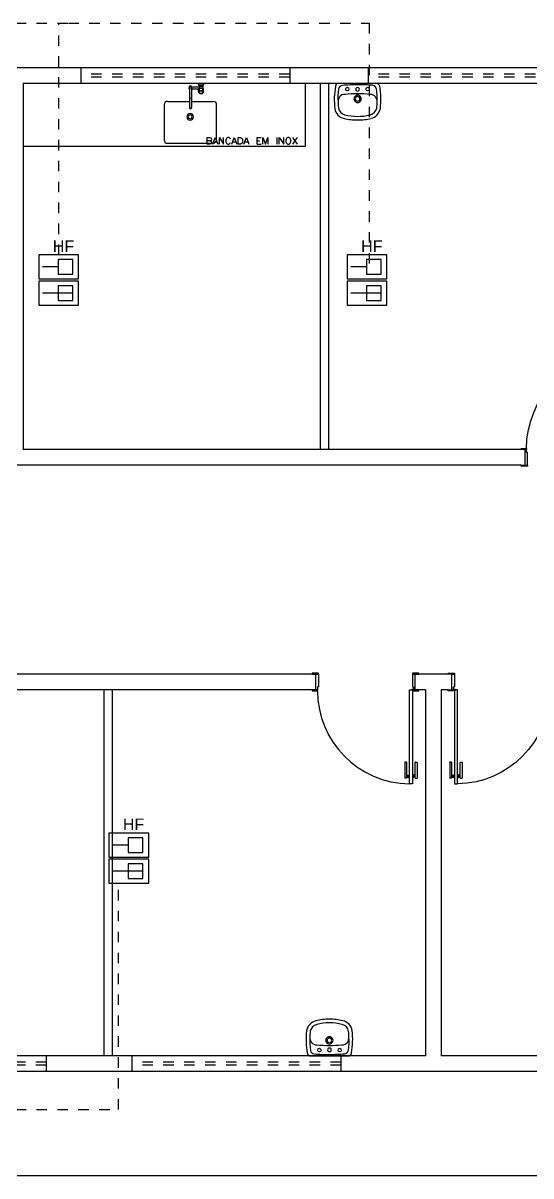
# Model space of a CAD drawing. Header units: inches. Extents: x 48213 to 96389, y -17773 to -8887.
# Drawn here: x 48246.78 to 48251.64, y -8904.67 to -8893.64 of the extents above; entities that cross this region are included whole.
import ezdxf

# ---------------------------------------------------------------- set-up
doc = ezdxf.new("R2010")
doc.units = ezdxf.units.IN
doc.header["$LTSCALE"] = 0.001
doc.header["$MEASUREMENT"] = 0
for name, pattern in [('CONTORNO_QUADRO_T', [0.35, 0.2, -0.15]), ('HIDDEN', [9.525, 6.35, -3.175]), ('HIDDEN2', [4.7625, 3.175, -1.5875])]:
    doc.linetypes.add(name, pattern=pattern)
for name, color, linetype in [('APCOZ', 7, 'Continuous'), ('APCOZ-I', 251, 'Continuous'), ('ar comprimido tubulação', 80, 'Continuous'), ('at_Entity', 7, 'Continuous'), ('ESQUADRIAS', 7, 'Continuous'), ('Layout_Equipamentos', 7, 'Continuous'), ('Revest_Cimentado 1- 3 Cimento e Areia Grossa', 252, 'Continuous'), ('TEXTO01', 7, 'Continuous')]:
    doc.layers.add(name, color=color, linetype=linetype)
doc.styles.add('TEXTO1', font='swissko.ttf', dxfattribs={"width": 0.6, "height": 0.1})

# ---------------------------------------------------------------- blocks, each defined once
blk = doc.blocks.new('P90_02')
at = {"layer": 'ESQUADRIAS', "color": 3, "linetype": 'Continuous'}
for p, q in [((-0.02, 0.77), (-0.02, 0.921)), ((0, 0.921), (0, 0.77)), ((0.023, 0.88), (0.023, 0.92)), ((0.057, 0.88), (0.057, 0.92)), ((0.08, 0.921), (0.08, 0.77)), ((0.1, 0.77), (0.1, 0.921)), ((-0.003, 0.767), (-0.017, 0.767)), ((0.083, 0.767), (0.097, 0.767))]:
    blk.add_line(p, q, dxfattribs=at)
at = {"layer": 'ESQUADRIAS', "color": 3}
for p, q in [((0, 0.921), (-0.02, 0.921)), ((0, 0.91), (0.023, 0.91)), ((0, 0.9), (0.023, 0.9)), ((0, 0.89), (0.023, 0.89)), ((0.023, 0.92), (0.025, 0.92)), ((0.057, 0.92), (0.055, 0.92)), ((0.08, 0.91), (0.057, 0.91)), ((0.08, 0.9), (0.057, 0.9)), ((0.08, 0.89), (0.057, 0.89)), ((0.08, 0.921), (0.1, 0.921)), ((0.023, 0.88), (0.025, 0.88)), ((0.057, 0.88), (0.055, 0.88))]:
    blk.add_line(p, q, dxfattribs=at)
at = {"layer": 'ESQUADRIAS', "color": 2}
for p, q in [((0.025, 0.075), (0.025, 0.975)), ((0.025, 0.975), (0.055, 0.975)), ((0.055, 0.975), (0.055, 0.075)), ((0.055, 0.075), (0.025, 0.075))]:
    blk.add_line(p, q, dxfattribs=at)
at = {"layer": 'ESQUADRIAS'}
for p, q in [((0.016, 0.059), (0.016, 0.062)), ((0.032, 0.074), (0.029, 0.074))]:
    blk.add_line(p, q, dxfattribs=at)
at = {"layer": 'ESQUADRIAS', "color": 3}
for points in [[(0.015, 0.085), (-0.035, 0.085), (-0.035, 0.075), (0.015, 0.075)], [(0.985, 0.085), (0.935, 0.085), (0.935, 0.075), (0.985, 0.075)], [(0.025, -0.075), (0, -0.075), (-0.035, -0.075), (-0.035, -0.085), (0.025, -0.085)], [(0.985, -0.075), (0.925, -0.075), (0.925, -0.085), (0.985, -0.085)]]:
    blk.add_lwpolyline(points, close=True, dxfattribs=at)
at = {"layer": 'ESQUADRIAS', "color": 2}
for points in [[(0.025, 0.045), (0.015, 0.045), (0.015, 0.075), (0, 0.075), (0, -0.075), (0.025, -0.075)], [(0.925, 0.045), (0.935, 0.045), (0.935, 0.075), (0.95, 0.075), (0.95, -0.075), (0.925, -0.075)]]:
    blk.add_lwpolyline(points, close=True, dxfattribs=at)
at = {"layer": 'ESQUADRIAS', "color": 1}
for points in [[(0.016, 0.071, -0.236068), (0.015, 0.073), (0.015, 0.07), (0.015, 0.05), (0.016, 0.05)], [(0.02, 0.074, 0.236068), (0.017, 0.075), (0.02, 0.075), (0.04, 0.075), (0.04, 0.074)]]:
    blk.add_lwpolyline(points, format="xyb", close=True, dxfattribs=at)
at = {"layer": 'ESQUADRIAS'}
for points in [[(0.017, 0.063), (0.016, 0.062), (0.016, 0.062)], [(0.017, 0.058), (0.016, 0.059), (0.016, 0.059)], [(0.017, 0.06), (0.017, 0.06), (0.017, 0.058), (0.017, 0.058), (0.017, 0.063), (0.017, 0.063), (0.017, 0.06), (0.017, 0.06)], [(0.028, 0.073), (0.029, 0.074), (0.029, 0.074)], [(0.03, 0.073), (0.03, 0.073), (0.033, 0.073), (0.033, 0.073), (0.028, 0.073), (0.028, 0.073), (0.03, 0.073), (0.03, 0.073)], [(0.033, 0.073), (0.032, 0.074), (0.032, 0.074)]]:
    blk.add_lwpolyline(points, dxfattribs=at)
at = {"layer": 'ESQUADRIAS', "color": 1}
blk.add_circle((0.017, 0.073), 0.0025, dxfattribs=at)
at = {"layer": 'ESQUADRIAS'}
blk.add_arc((0.043, 0.083), 0.892, 0.1295, 89.2231, dxfattribs=at)
at = {"layer": 'ESQUADRIAS', "color": 3, "linetype": 'Continuous'}
for centre, start, end in [((-0.017, 0.77), 180, 260.5377), ((-0.003, 0.77), 260.5377, 360), ((0.083, 0.77), 180, 279.4623), ((0.097, 0.77), 279.4623, 0)]:
    blk.add_arc(centre, 0.003, start, end, dxfattribs=at)
blk = doc.blocks.new('new block3')
at = {"layer": 'TEXTO01'}
h = blk.add_hatch(dxfattribs=at)
h.set_pattern_fill('ANGLE', color=256)
h.set_pattern_definition([(0, (-2256.878, -909.728), (0, 6.985), [5.08, -1.905]), (90, (-2256.878, -909.728), (-6.985, 4e-16), [5.08, -1.905])])
h.paths.add_polyline_path([(-0.056, 0.205), (-0.196, 0.205), (-0.196, 0.065), (-0.056, 0.065)])
for p, q in [((-0.196, 0.135), (-0.346, 0.135)), ((-0.056, -0.115), (-0.346, -0.115))]:
    blk.add_line(p, q, dxfattribs=at)
for points in [[(-0.38, 0.25), (-0.38, 0.02), (0, 0.02), (0, 0.25), (-0.38, 0.25)], [(-0.196, 0.205), (-0.196, 0.065), (-0.056, 0.065), (-0.056, 0.205), (-0.196, 0.205)], [(-0.38, 0), (-0.38, -0.23), (0, -0.23), (0, 0), (-0.38, 0)], [(-0.196, -0.045), (-0.196, -0.185), (-0.056, -0.185), (-0.056, -0.045), (-0.196, -0.045)]]:
    blk.add_lwpolyline(points, dxfattribs=at)
at = {"layer": 'TEXTO01', "ltscale": 0.0001, "insert": (-0.247, 0.389), "char_height": 0.11, "width": 0.33036, "attachment_point": 1, "style": 'TEXTO1'}
blk.add_mtext('{\\fSansSerif|b0|i0|c2|p2;\\W1;HF}', dxfattribs=at)
blk = doc.blocks.new('new block12')
at = {"layer": 'at_Entity', "color": 0}
for p, q in [((-0.19, 0), (0, 0)), ((-0.114, 0.055), (-0.108, 0.066)), ((-0.108, 0.042), (-0.114, 0.055)), ((-0.108, 0.066), (-0.097, 0.072)), ((-0.097, 0.036), (-0.108, 0.042)), ((-0.097, 0.072), (-0.085, 0.066)), ((-0.085, 0.042), (-0.097, 0.036)), ((-0.085, 0.066), (-0.08, 0.055)), ((-0.08, 0.055), (-0.085, 0.042)), ((-0.063, 0), (0.125, 0)), ((0, 0), (0.193, 0)), ((0.083, 0.055), (0.087, 0.066)), ((0.087, 0.042), (0.083, 0.055)), ((0.087, 0.066), (0.099, 0.072)), ((0.099, 0.036), (0.087, 0.042)), ((0.099, 0.072), (0.11, 0.066)), ((0.11, 0.042), (0.099, 0.036)), ((0.11, 0.066), (0.116, 0.055)), ((0.116, 0.055), (0.11, 0.042))]:
    blk.add_line(p, q, dxfattribs=at)
for centre, radius, start, end in [((-0.104, 0.219), 0.117, 102.514, 169.9443), ((-0.012, -0.125), 0.474, 88.698, 104.4219), ((0.01, -0.125), 0.474, 75.6368, 91.3415), ((0.108, 0.225), 0.111, 7.7196, 79.5925), ((0.53, 0.153), 0.754, 173.4134, 189.6929), ((0.123, 0.188), 0.311, 171.3221, 181.8265), ((-0.102, 0.216), 0.0847, 102.9461, 167.2809), ((0.014, -0.261), 0.577, 91.3524, 103.5038), ((-0.013, -0.257), 0.572, 76.4579, 88.6966), ((0.105, 0.222), 0.0784, 8.4194, 78.3837), ((-0.133, 0.188), 0.319, 357.9946, 8.1696), ((-0.531, 0.154), 0.753, 350.2791, 6.5765), ((0.425, 0.149), 0.614, 177.3231, 189.2415), ((-0.117, 0.174), 0.0716, 176.6025, 219.5997), ((-0.121, 0.171), 0.0667, 220.3438, 269.4487), ((-0.001, 0.147), 0.0349, 150.0032, 209.9968), ((-0.001, 0.147), 0.0349, 90, 149.9929), ((-0.001, 0.147), 0.0349, 209.9968, 269.9993), ((-0.001, 0.147), 0.0222, 90, 180), ((-0.001, 0.147), 0.0222, 180, 270), ((-0.001, 0.147), 0.0349, 29.9968, 89.9993), ((-0.001, 0.147), 0.0222, 360, 90), ((-0.001, 0.147), 0.0222, 270.0097, 360), ((-0.001, 0.147), 0.0349, 270, 329.9929), ((-0.001, 0.147), 0.0349, 330.0032, 29.9968), ((0.123, 0.168), 0.0631, 266.7732, 320.7547), ((0.108, 0.173), 0.0781, 324.6525, 2.8394), ((-0.262, 0.132), 0.45, 349.782, 5.7972), ((-0.165, 0.045), 0.0522, 200.5417, 238.93), ((-0.143, 0.057), 0.0385, 188.7558, 265.6127), ((-0.007, 1.728), 1.716, 265.3753, 270.2103), ((0.002, 1.574), 1.475, 265.1896, 269.9391), ((-0.001, 0.056), 0.018, 150.0128, 209.9872), ((-0.001, 0.056), 0.018, 90, 150.0398), ((-0.001, 0.056), 0.018, 210.0191, 270.0367), ((-0.001, 1.452), 1.353, 270.0208, 275.0951), ((-0.001, 0.056), 0.018, 30.0191, 90.0367), ((-0.001, 0.056), 0.018, 270, 330.0398), ((-0.001, 1.892), 1.879, 270, 274.4144), ((-0.001, 0.056), 0.018, 330.0128, 29.9872), ((0.141, 0.059), 0.0402, 273.114, 350.3928), ((0.174, 0.034), 0.0386, 297.8673, 348.5693)]:
    blk.add_arc(centre, radius, start, end, dxfattribs=at)
blk = doc.blocks.new('new block15')
at = {"layer": 'APCOZ'}
for p, q in [((1.614, 0.57), (1.684, 0.57)), ((1.684, 0.579), (1.673, 0.601)), ((1.684, 0.579), (1.684, 0.57)), ((1.719, 0.579), (1.73, 0.601)), ((1.719, 0.579), (1.719, 0.555)), ((1.59, 0.546), (1.59, 0.375)), ((1.61, 0.546), (1.61, 0.375)), ((1.614, 0.55), (1.679, 0.55)), ((1.676, 0.521), (1.676, 0.543)), ((1.726, 0.521), (1.726, 0.543))]:
    blk.add_line(p, q, dxfattribs=at)
at = {"layer": 'APCOZ', "linetype": 'Continuous'}
for points in [[(1.726, 0.543, 0), (1.726, 0.546, 0), (1.725, 0.548, 0), (1.724, 0.551, 0), (1.721, 0.553, 0), (1.719, 0.555, 0)], [(1.679, 0.55, 0), (1.678, 0.549, 0), (1.677, 0.547, 0), (1.677, 0.546, 0), (1.676, 0.544, 0), (1.676, 0.543, 0)], [(1.676, 0.521, 0), (1.677, 0.518, 0), (1.678, 0.514, 0), (1.68, 0.512, 0), (1.683, 0.509, 0), (1.686, 0.507, 0), (1.69, 0.505, 0), (1.695, 0.504, 0), (1.699, 0.504, 0), (1.704, 0.504, 0), (1.708, 0.504, 0), (1.712, 0.505, 0), (1.716, 0.507, 0), (1.719, 0.509, 0), (1.722, 0.512, 0), (1.724, 0.514, 0), (1.726, 0.518, 0), (1.726, 0.521, 0)]]:
    blk.add_polyline3d(points, dxfattribs=at)
at = {"layer": 'APCOZ'}
for centre, radius, start, end in [((1.6, 0.56), 0.0173, 144.5813, 215.4187), ((1.6, 0.56), 0.0173, 35.4187, 144.5813), ((1.6, 0.56), 0.0173, 215.4187, 234.5813), ((1.6, 0.56), 0.0173, 305.4187, 324.5813), ((1.6, 0.37), 0.0112, 153.7208, 26.2792)]:
    blk.add_arc(centre, radius, start, end, dxfattribs=at)
at = {"layer": 'APCOZ-I'}
for p, q in [((1.59, 0.564), (1.59, 0.546)), ((1.61, 0.564), (1.61, 0.546)), ((1.719, 0.579), (1.684, 0.579)), ((1.684, 0.57), (1.684, 0.555)), ((1.686, 0.535), (1.686, 0.556)), ((1.717, 0.535), (1.717, 0.556)), ((1.59, 0.375), (1.59, 0.37)), ((1.61, 0.375), (1.61, 0.37))]:
    blk.add_line(p, q, dxfattribs=at)
at = {"layer": 'APCOZ-I', "linetype": 'Continuous'}
for points in [[(1.684, 0.555, 0), (1.682, 0.554, 0), (1.681, 0.553, 0), (1.68, 0.552, 0), (1.679, 0.551, 0), (1.679, 0.55, 0)], [(1.685, 0.556, 0), (1.685, 0.556, 0), (1.684, 0.556, 0), (1.684, 0.556, 0), (1.684, 0.555, 0), (1.684, 0.555, 0)], [(1.719, 0.555, 0), (1.719, 0.555, 0), (1.718, 0.556, 0), (1.718, 0.556, 0), (1.718, 0.556, 0), (1.718, 0.556, 0)], [(1.685, 0.534, 0), (1.682, 0.532, 0), (1.679, 0.53, 0), (1.678, 0.527, 0), (1.677, 0.524, 0), (1.676, 0.521, 0)], [(1.721, 0.518, 0), (1.72, 0.52, 0), (1.719, 0.522, 0), (1.717, 0.524, 0), (1.715, 0.525, 0), (1.712, 0.527, 0), (1.708, 0.528, 0), (1.704, 0.528, 0), (1.7, 0.528, 0), (1.696, 0.528, 0), (1.693, 0.527, 0), (1.689, 0.526, 0), (1.686, 0.525, 0), (1.684, 0.523, 0), (1.683, 0.521, 0), (1.682, 0.519, 0), (1.682, 0.517, 0), (1.683, 0.514, 0), (1.684, 0.512, 0), (1.686, 0.511, 0), (1.689, 0.509, 0), (1.693, 0.508, 0), (1.696, 0.507, 0), (1.7, 0.507, 0), (1.704, 0.507, 0), (1.708, 0.508, 0), (1.712, 0.509, 0), (1.715, 0.51, 0), (1.717, 0.511, 0), (1.719, 0.513, 0), (1.72, 0.515, 0), (1.721, 0.518, 0)], [(1.726, 0.521, 0), (1.726, 0.524, 0), (1.725, 0.527, 0), (1.723, 0.53, 0), (1.721, 0.532, 0), (1.718, 0.534, 0)]]:
    blk.add_polyline3d(points, dxfattribs=at)
at = {"layer": 'APCOZ-I'}
for centre, radius, start, end in [((1.6, 0.56), 0.0126, 322.2518, 217.7482), ((1.6, 0.543), 0.0233, 64.5555, 115.4445), ((1.6, 0.56), 0.0173, 324.5813, 35.4187), ((1.701, 0.876), 0.279, 264.3752, 275.6248), ((1.701, 0.65), 0.0816, 257.5382, 282.4618), ((1.686, 0.554), 0.002, 74.314, 121.5675), ((1.701, 0.609), 0.0549, 254.3139, 285.6861), ((1.717, 0.554), 0.002, 58.4325, 105.6861), ((1.6, 0.437), 0.0233, 64.5555, 115.4445), ((1.686, 0.533), 0.002, 63.9749, 122.1559), ((1.701, 0.565), 0.0335, 243.9749, 296.0251), ((1.717, 0.533), 0.002, 57.8441, 116.0251), ((1.6, 0.37), 0.01, 180, 0)]:
    blk.add_arc(centre, radius, start, end, dxfattribs=at)
at = {"layer": 'at_Entity', "color": 0}
for p, q in [((2.7, 0), (2.7, 0.601)), ((1.35, 0.059), (1.35, 0.398)), ((1.849, 0.059), (1.849, 0.398)), ((0, 0), (2.7, 0)), ((1.38, 0.03), (1.82, 0.03)), ((1.761, 0.021), (1.761, 0.083)), ((1.761, 0.083), (1.786, 0.083)), ((1.786, 0.053), (1.761, 0.053)), ((1.786, 0.021), (1.761, 0.021)), ((1.786, 0.083), (1.797, 0.08)), ((1.797, 0.057), (1.786, 0.053)), ((1.786, 0.053), (1.797, 0.051)), ((1.797, 0.023), (1.786, 0.021)), ((1.797, 0.08), (1.799, 0.076)), ((1.799, 0.059), (1.797, 0.057)), ((1.797, 0.051), (1.799, 0.047)), ((1.799, 0.028), (1.797, 0.023)), ((1.799, 0.076), (1.801, 0.072)), ((1.801, 0.066), (1.799, 0.059)), ((1.799, 0.047), (1.801, 0.042)), ((1.801, 0.032), (1.799, 0.028)), ((1.801, 0.072), (1.801, 0.066)), ((1.801, 0.042), (1.801, 0.032)), ((1.813, 0.021), (1.837, 0.083)), ((1.822, 0.042), (1.852, 0.042)), ((1.837, 0.083), (1.862, 0.021)), ((1.877, 0.021), (1.877, 0.083)), ((1.877, 0.083), (1.917, 0.021)), ((1.917, 0.021), (1.917, 0.083)), ((1.94, 0.068), (1.938, 0.059)), ((1.938, 0.059), (1.938, 0.044)), ((1.938, 0.044), (1.94, 0.036)), ((1.945, 0.074), (1.94, 0.068)), ((1.94, 0.036), (1.945, 0.03)), ((1.951, 0.08), (1.945, 0.074)), ((1.945, 0.03), (1.951, 0.023)), ((1.957, 0.083), (1.951, 0.08)), ((1.951, 0.023), (1.957, 0.021)), ((1.968, 0.083), (1.957, 0.083)), ((1.957, 0.021), (1.968, 0.021)), ((1.974, 0.08), (1.968, 0.083)), ((1.968, 0.021), (1.974, 0.023)), ((1.981, 0.074), (1.974, 0.08)), ((1.974, 0.023), (1.981, 0.03)), ((1.983, 0.068), (1.981, 0.074)), ((1.981, 0.03), (1.983, 0.036)), ((1.995, 0.021), (2.019, 0.083)), ((2.004, 0.042), (2.034, 0.042)), ((2.019, 0.083), (2.042, 0.021)), ((2.057, 0.021), (2.057, 0.083)), ((2.057, 0.083), (2.078, 0.083)), ((2.078, 0.021), (2.057, 0.021)), ((2.078, 0.083), (2.086, 0.08)), ((2.086, 0.023), (2.078, 0.021)), ((2.086, 0.08), (2.093, 0.074)), ((2.093, 0.03), (2.086, 0.023)), ((2.093, 0.074), (2.097, 0.068)), ((2.097, 0.036), (2.093, 0.03)), ((2.097, 0.068), (2.099, 0.059)), ((2.099, 0.044), (2.097, 0.036)), ((2.099, 0.059), (2.099, 0.044)), ((2.112, 0.021), (2.135, 0.083)), ((2.12, 0.042), (2.15, 0.042)), ((2.135, 0.083), (2.158, 0.021)), ((2.237, 0.021), (2.237, 0.083)), ((2.237, 0.083), (2.275, 0.083)), ((2.237, 0.053), (2.26, 0.053)), ((2.237, 0.021), (2.275, 0.021)), ((2.292, 0.021), (2.292, 0.083)), ((2.292, 0.083), (2.317, 0.021)), ((2.317, 0.021), (2.34, 0.083)), ((2.34, 0.083), (2.34, 0.021)), ((2.427, 0.083), (2.427, 0.021)), ((2.45, 0.021), (2.45, 0.083)), ((2.45, 0.083), (2.493, 0.021)), ((2.493, 0.021), (2.493, 0.083)), ((2.516, 0.068), (2.512, 0.059)), ((2.512, 0.059), (2.512, 0.044)), ((2.512, 0.044), (2.516, 0.036)), ((2.518, 0.074), (2.516, 0.068)), ((2.516, 0.036), (2.518, 0.03)), ((2.524, 0.08), (2.518, 0.074)), ((2.518, 0.03), (2.524, 0.023)), ((2.531, 0.083), (2.524, 0.08)), ((2.524, 0.023), (2.531, 0.021)), ((2.544, 0.083), (2.531, 0.083)), ((2.531, 0.021), (2.544, 0.021)), ((2.548, 0.08), (2.544, 0.083)), ((2.544, 0.021), (2.548, 0.023)), ((2.554, 0.074), (2.548, 0.08)), ((2.548, 0.023), (2.554, 0.03)), ((2.558, 0.068), (2.554, 0.074)), ((2.554, 0.03), (2.558, 0.036)), ((2.56, 0.059), (2.558, 0.068)), ((2.558, 0.036), (2.56, 0.044)), ((2.56, 0.044), (2.56, 0.059)), ((2.577, 0.083), (2.62, 0.021)), ((2.62, 0.083), (2.577, 0.021))]:
    blk.add_line(p, q, dxfattribs=at)
for centre, radius, start, end in [((1.377, 0.402), 0.0277, 85.3276, 188.6223), ((1.819, 0.399), 0.0307, 358.1044, 87.9457), ((1.597, 0.282), 0.0307, 90, 180), ((1.597, 0.282), 0.0307, 180, 270), ((1.597, 0.282), 0.018, 90, 180), ((1.597, 0.282), 0.018, 180, 270), ((1.597, 0.282), 0.0307, 360, 90), ((1.597, 0.282), 0.018, 360, 90), ((1.597, 0.282), 0.018, 270, 0), ((1.597, 0.282), 0.0307, 270, 0), ((1.377, 0.057), 0.0273, 174.9724, 275.0276), ((1.819, 0.06), 0.0308, 272.0624, 357.9376)]:
    blk.add_arc(centre, radius, start, end, dxfattribs=at)
at = {"layer": 'Layout_Equipamentos'}
for p, q in [((1.38, 0.43), (1.59, 0.43)), ((1.61, 0.43), (1.82, 0.43))]:
    blk.add_line(p, q, dxfattribs=at)

msp = doc.modelspace()

# ---------------------------------------------------------------- linework, layer by layer
at = {"layer": 'ar comprimido tubulação', "linetype": 'HIDDEN'}
for p, q in [((48240.905, -8893.64), (48247.21, -8893.64)), ((48247.118, -8895.858), (48247.118, -8893.64)), ((48247.21, -8893.64), (48250.088, -8893.64)), ((48250.088, -8893.64), (48250.088, -8895.963)), ((48240.905, -8904.032), (48247.689, -8904.032))]:
    msp.add_line(p, q, dxfattribs=at)
at = {"layer": 'ar comprimido tubulação', "linetype": 'HIDDEN2'}
msp.add_line((48247.689, -8904.032), (48247.689, -8901.832), dxfattribs=at)
at = {"layer": 'Revest_Cimentado 1- 3 Cimento e Areia Grossa', "linetype": 'Continuous'}
for p, q in [((48252.628, -8894.068), (48241.228, -8894.068)), ((48252.628, -8894.218), (48246.778, -8894.218)), ((48251.543, -8897.718), (48246.778, -8897.718)), ((48251.543, -8897.868), (48246.628, -8897.868)), ((48249.543, -8899.868), (48244.013, -8899.868)), ((48250.843, -8899.868), (48250.563, -8899.868)), ((48249.543, -8900.018), (48244.013, -8900.018)), ((48247.548, -8900.018), (48247.548, -8903.518)), ((48247.628, -8900.018), (48247.628, -8903.518)), ((48250.628, -8900.018), (48250.563, -8900.018)), ((48250.628, -8900.018), (48250.628, -8903.518)), ((48250.778, -8900.018), (48250.778, -8903.518)), ((48250.843, -8900.018), (48250.778, -8900.018)), ((48250.628, -8903.518), (48241.378, -8903.518)), ((48254.778, -8903.518), (48250.778, -8903.518)), ((48254.928, -8903.668), (48239.803, -8903.668)), ((48255.928, -8904.668), (48240.228, -8904.668))]:
    msp.add_line(p, q, dxfattribs=at)
at = {"layer": 'Revest_Cimentado 1- 3 Cimento e Areia Grossa'}
for p, q in [((48247.328, -8894.068), (48247.328, -8894.218)), ((48249.328, -8894.068), (48249.328, -8894.218)), ((48250.078, -8894.068), (48250.078, -8894.218)), ((48246.778, -8894.218), (48246.778, -8897.718)), ((48249.618, -8894.218), (48249.618, -8897.718)), ((48249.698, -8894.218), (48249.698, -8897.718)), ((48246.998, -8903.518), (48246.998, -8903.668)), ((48247.818, -8903.518), (48247.818, -8903.668)), ((48249.818, -8903.518), (48249.818, -8903.668))]:
    msp.add_line(p, q, dxfattribs=at)
at = {"layer": 'Revest_Cimentado 1- 3 Cimento e Areia Grossa', "linetype": 'CONTORNO_QUADRO_T'}
for p, q in [((48249.328, -8894.128), (48247.328, -8894.128)), ((48249.328, -8894.158), (48247.328, -8894.158)), ((48252.078, -8894.128), (48250.078, -8894.128)), ((48252.078, -8894.158), (48250.078, -8894.158)), ((48246.998, -8903.578), (48244.998, -8903.578)), ((48246.998, -8903.608), (48244.998, -8903.608)), ((48249.818, -8903.578), (48247.818, -8903.578)), ((48249.818, -8903.608), (48247.818, -8903.608))]:
    msp.add_line(p, q, dxfattribs=at)

# ---------------------------------------------------------------- block references
at = {"layer": 'Revest_Cimentado 1- 3 Cimento e Areia Grossa'}
for name, p in [('new block15', (48246.778, -8894.819)), ('new block3', (48247.308, -8896.108)), ('new block3', (48250.258, -8896.108)), ('new block3', (48247.978, -8901.638)), ('new block12', (48249.708, -8903.518))]:
    msp.add_blockref(name, p, dxfattribs=at)
at = {"layer": 'Revest_Cimentado 1- 3 Cimento e Areia Grossa', "rotation": 180}
for name, p in [('new block12', (48249.976, -8894.218)), ('P90_02', (48250.528, -8899.943))]:
    msp.add_blockref(name, p, dxfattribs=at)
at = {"layer": 'Revest_Cimentado 1- 3 Cimento e Areia Grossa', "xscale": -1}
msp.add_blockref('P90_02', (48252.528, -8897.793), dxfattribs=at)
at = {"layer": 'Revest_Cimentado 1- 3 Cimento e Areia Grossa', "xscale": -1, "rotation": 180}
msp.add_blockref('P90_02', (48250.878, -8899.943), dxfattribs=at)

doc.saveas('drawing.dxf')
